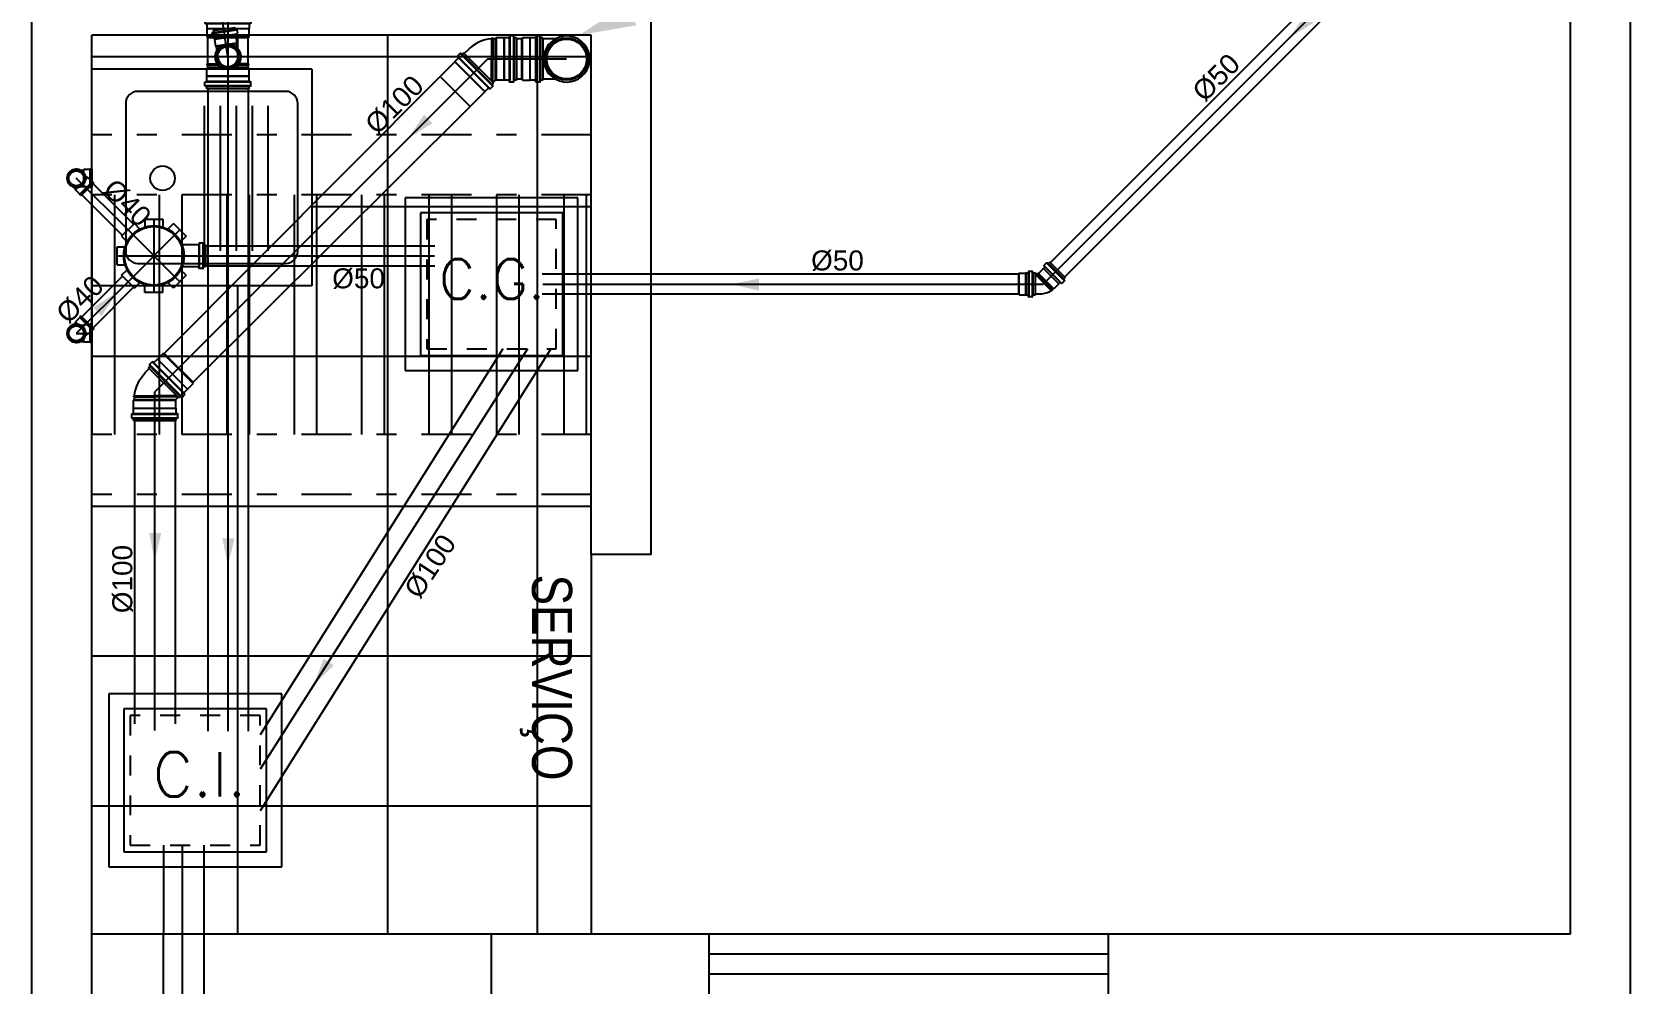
# Model space of a CAD drawing. Extents: x -210 to -126, y -135 to 724.
# Drawn here: x -167.41 to -159.41, y 699.58 to 704.34 of the extents above; entities that cross this region are included whole.
import ezdxf
from ezdxf.enums import TextEntityAlignment as Align

# ---------------------------------------------------------------- set-up
doc = ezdxf.new("R2010")
doc.units = 0
doc.header["$MEASUREMENT"] = 0
for name, pattern in [('DASHDOT2', [0.5, 0.25, -0.125, 0, -0.125]), ('HIDDEN', [0.375, 0.25, -0.125]), ('HIDDEN2', [0.1875, 0.125, -0.0625])]:
    doc.linetypes.add(name, pattern=pattern)
doc.layers.get('0').update_dxf_attribs({"linetype": 'CONTINUOUS'})
for name, color, linetype in [('02', 8, 'CONTINUOUS'), ('A-PEN-C', 4, 'CONTINUOUS'), ('AF', 5, 'CONTINUOUS'), ('E-txt-g', 3, 'CONTINUOUS'), ('Esgoto', 5, 'CONTINUOUS'), ('HIDROGRAFIA', 4, 'CONTINUOUS'), ('Texto-Tubos', 7, 'CONTINUOUS'), ('TigreCad', 3, 'CONTINUOUS'), ('Tinterno', 9, 'CONTINUOUS'), ('TUBULAÇÃO_ESGOTO', 5, 'CONTINUOUS')]:
    doc.layers.add(name, color=color, linetype=linetype)
doc.layers.add('E-Txt-W', color=7, linetype='CONTINUOUS', lineweight=20)
doc.styles.add('F2', font='swissc.ttf')
doc.styles.add('R80', font='simplex.shx', dxfattribs={"height": 12})
doc.styles.add('REG60', font='romans.shx', dxfattribs={"width": 0.8, "height": 0.15})
doc.styles.add('REG80', font='romans.shx', dxfattribs={"width": 0.8, "height": 0.2})
doc.styles.add('TCTUBOS-TXT', font='arial.ttf')

# ---------------------------------------------------------------- blocks, each defined once
blk = doc.blocks.new('TXT-AMB75')
at = {"layer": 'E-txt-g', "style": 'REG80', "width": 0.8, "flags": 8}
blk.add_attdef('TXT', text='', height=0.2, dxfattribs=at).set_placement((0.0055, 0.2964), align=Align.CENTER)
at = {"layer": 'E-Txt-W', "style": 'REG60', "width": 0.8, "flags": 8}
blk.add_attdef('TXT', text='', height=0.15, dxfattribs=at).set_placement((0.0055, 0.0271), align=Align.CENTER)
blk = doc.blocks.new('_cxgordu')
for p, q in [((40, 40), (-40, 40)), ((-40, 40), (-40, -40)), ((40, -40), (40, 40)), ((-40, -40), (40, -40))]:
    blk.add_line(p, q)
at = {"color": 1, "linetype": 'Continuous', "ltscale": 0.5}
for p, q in [((33, 33), (-33, 33)), ((-33, 33), (-33, -33)), ((33, -33), (33, 33)), ((-33, -33), (33, -33))]:
    blk.add_line(p, q, dxfattribs=at)
at = {"color": 1, "linetype": 'HIDDEN', "ltscale": 0.5}
for p, q in [((30, 30), (-30, 30)), ((-30, 30), (-30, -30)), ((30, -30), (30, 30)), ((-30, -30), (30, -30))]:
    blk.add_line(p, q, dxfattribs=at)
at = {"style": 'R80'}
blk.add_text('C.G.', height=18.48, dxfattribs=at).set_placement((-24.3, -6.88))
blk = doc.blocks.new('inp_cx')
for p, q in [((40, 40), (-40, 40)), ((-40, 40), (-40, -40)), ((40, -40), (40, 40)), ((-40, -40), (40, -40))]:
    blk.add_line(p, q)
at = {"color": 1, "linetype": 'Continuous', "ltscale": 0.5}
for p, q in [((33, 33), (-33, 33)), ((-33, 33), (-33, -33)), ((33, -33), (33, 33)), ((-33, -33), (33, -33))]:
    blk.add_line(p, q, dxfattribs=at)
at = {"color": 1, "linetype": 'HIDDEN', "ltscale": 0.5}
for p, q in [((30, 30), (-30, 30)), ((-30, 30), (-30, -30)), ((30, -30), (30, 30)), ((-30, -30), (30, -30))]:
    blk.add_line(p, q, dxfattribs=at)
at = {"style": 'R80'}
blk.add_text('C.I.', height=20.592, dxfattribs=at).set_placement((-19.56, -7.5))
blk = doc.blocks.new('j9n40d')
at = {"layer": 'TigreCad'}
for p, q in [((0, 20.6), (9.8, 20.6)), ((9.8, 20.6), (17.8, 20.6)), ((19, 21.8), (17.8, 20.6)), ((34, 21.8), (19, 21.8)), ((19, -21.8), (19, 21.8)), ((35, 22.8), (34, 21.8)), ((35, 22.8), (35, -22.8)), ((39, 22.8), (35, 22.8)), ((39, 22.8), (39, -22.8)), ((0, -20.6), (9.8, -20.6)), ((9.8, -20.6), (17.8, -20.6)), ((19, -21.8), (17.8, -20.6)), ((34, -21.8), (19, -21.8)), ((35, -22.8), (34, -21.8)), ((39, -22.8), (35, -22.8))]:
    blk.add_line(p, q, dxfattribs=at)
for radius, start, end in [(22.8, 64.6232, 295.3768), (20.6, 90, 270)]:
    blk.add_arc((0, 0), radius, start, end, dxfattribs=at)
at = {"layer": 'Tinterno'}
for p, q in [((17.8, 20.6), (17.8, -20.6)), ((34, 21.8), (34, -21.8))]:
    blk.add_line(p, q, dxfattribs=at)
blk.add_arc((0, 0), 21.8, 70.9009, 289.0991, dxfattribs=at)
blk = doc.blocks.new('27150012p')
at = {"layer": 'TigreCad'}
for p, q in [((-80.6, 48.8), (-48.8, 80.6)), ((-48.8, 80.6), (-35.1, 66.9)), ((-22.5, 91.5), (-22.5, 72.1)), ((-22.5, 91.5), (22.5, 91.5)), ((22.5, 91.5), (22.5, 72.1)), ((48.8, 80.6), (35.1, 66.9)), ((48.8, 80.6), (80.6, 48.8)), ((-80.6, 48.8), (-66.9, 35.1)), ((80.6, 48.8), (66.9, 35.1)), ((-91.5, -22.5), (-91.5, 22.5)), ((-91.5, 22.5), (-72.1, 22.5)), ((111.4, 27.4), (70.4, 27.4)), ((112.7, 30.9), (112.4, 28.3)), ((122.4, 31.8), (113.7, 31.8)), ((113.7, 30.8), (113.7, -30.8)), ((122.4, 30.8), (122.4, -30.8)), ((123.4, 31.1), (124.2, 28.1)), ((129.5, 27.4), (125.1, 27.4)), ((129.5, 27.4), (129.5, -27.4)), ((-91.5, -22.5), (-72.1, -22.5)), ((-80.6, -48.8), (-66.9, -35.1)), ((80.6, -48.8), (66.9, -35.1)), ((111.4, -27.4), (70.4, -27.4)), ((112.7, -30.9), (112.4, -28.3)), ((122.4, -31.8), (113.7, -31.8)), ((123.4, -31.1), (124.2, -28.1)), ((129.5, -27.4), (125.1, -27.4)), ((-48.8, -80.6), (-80.6, -48.8)), ((-48.8, -80.6), (-35.1, -66.9)), ((-22.5, -91.5), (-22.5, -72.1)), ((22.5, -91.5), (22.5, -72.1)), ((48.8, -80.6), (35.1, -66.9)), ((80.6, -48.8), (48.8, -80.6)), ((22.5, -91.5), (-22.5, -91.5))]:
    blk.add_line(p, q, dxfattribs=at)
blk.add_circle((0, 0), 75.5, dxfattribs=at)
for centre, start, end in [((111.4, 28.4), 270, 355), ((113.7, 30.8), 90, 175), ((122.4, 30.8), 15, 90), ((125.1, 28.4), 195, 270), ((111.4, -28.4), 5, 90), ((113.7, -30.8), 185, 270), ((122.4, -30.8), 270, 345), ((125.1, -28.4), 90, 165)]:
    blk.add_arc(centre, 1, start, end, dxfattribs=at)
at = {"layer": 'Tinterno'}
for p, q in [((112.4, 27.4), (112.4, -27.4)), ((124.4, 27.4), (124.4, -27.4))]:
    blk.add_line(p, q, dxfattribs=at)
blk.add_circle((0, 0), 73.5, dxfattribs=at)
blk = doc.blocks.new('j9n40s')
at = {"layer": 'TigreCad'}
for p, q in [((9.8, 20.6), (17.8, 20.6)), ((19, 21.8), (17.8, 20.6)), ((17.8, 20.6), (17.8, 14.3)), ((19, 12.6), (19, 21.8)), ((34, 21.8), (19, 21.8)), ((35, 22.8), (34, 21.8)), ((39, 22.8), (35, 22.8)), ((35, 22.8), (35, -22.8)), ((39, 22.8), (39, -22.8)), ((9.8, -20.6), (17.8, -20.6)), ((17.8, -20.6), (17.8, -14.3)), ((19, -21.8), (17.8, -20.6)), ((19, -12.6), (19, -21.8)), ((34, -21.8), (19, -21.8)), ((35, -22.8), (34, -21.8)), ((39, -22.8), (35, -22.8))]:
    blk.add_line(p, q, dxfattribs=at)
for radius in [22.8, 20]:
    blk.add_circle((0, 0), radius, dxfattribs=at)
at = {"layer": 'Tinterno'}
blk.add_line((34, 21.8), (34, -21.8), dxfattribs=at)
blk.add_circle((0, 0), 18.8, dxfattribs=at)
blk = doc.blocks.new('11031030p')
at = {"layer": 'TigreCad'}
for p, q in [((0, -53.3), (0, 53.2)), ((0, 53.2), (4.4, 53.2)), ((6.2, 56.9), (5.4, 54)), ((7.2, 57.6), (16.6, 57.6)), ((7.2, -56.7), (7.2, 56.6)), ((16.6, -56.7), (16.6, 56.6)), ((17.6, 56.7), (17.8, 54.2)), ((18.8, 53.2), (30.9, 53.2)), ((30.9, 53.2), (31.2, 53)), ((50.9, 53), (31.2, 53)), ((50.9, 53), (53.1, 50.8)), ((53.1, -50.8), (53.1, 50.8)), ((0, -53.3), (4.4, -53.3)), ((6.2, -56.9), (5.4, -54)), ((7.2, -57.7), (16.6, -57.7)), ((17.6, -56.7), (17.8, -54.2)), ((18.8, -53.3), (30.9, -53.3)), ((30.9, -53.3), (31.2, -53)), ((31.2, -53), (50.9, -53)), ((50.9, -53), (53.1, -50.8))]:
    blk.add_line(p, q, dxfattribs=at)
for centre, start, end in [((4.4, 54.2), 270, 345), ((7.2, 56.6), 90, 165), ((16.6, 56.6), 5, 90), ((18.8, 54.2), 185, 270), ((4.4, -54.2), 15, 90), ((7.2, -56.7), 195, 270), ((16.6, -56.7), 270, 355), ((18.8, -54.2), 90, 175)]:
    blk.add_arc(centre, 1, start, end, dxfattribs=at)
at = {"layer": 'Tinterno'}
for p, q in [((5.2, -53.3), (5.2, 53.2)), ((17.9, -53.3), (17.9, 53.2)), ((30.9, 53.2), (30.9, -53.3)), ((31.2, 53), (31.2, -53)), ((50.9, 53), (50.9, -53))]:
    blk.add_line(p, q, dxfattribs=at)
blk = doc.blocks.new('j4n100p')
at = {"layer": 'TigreCad'}
for p, q in [((9.8, 50.8), (9.9, 52.3)), ((9.8, 50.8), (9.8, 0)), ((12.9, 52.3), (9.9, 52.3)), ((9.9, 52.3), (9.9, 0)), ((13, 50.8), (12.9, 52.3)), ((12.9, 52.3), (12.9, 0)), ((19.2, 50.8), (13, 50.8)), ((13, 50.8), (13, 0)), ((21.4, 53), (19.2, 50.8)), ((41.1, 53), (21.4, 53)), ((21.4, 53), (21.4, -53)), ((41.4, 53.2), (41.1, 53)), ((41.1, 53), (41.1, -53)), ((53.5, 53.2), (41.4, 53.2)), ((41.4, 53.2), (41.4, -53.3)), ((54.7, 56.7), (54.5, 54.2)), ((65.1, 57.7), (55.7, 57.7)), ((55.7, 56.7), (55.7, -56.6)), ((65.1, 56.7), (65.1, -56.6)), ((66.1, 56.9), (66.9, 54)), ((72.3, 53.2), (67.9, 53.2)), ((72.3, 53.2), (72.3, -53.3)), ((-48.8, 23.1), (-58.1, 13.7)), ((9.8, -54.2), (9.8, 0)), ((13, -56), (13, 0)), ((19.1, -52.8), (13.7, -58.1)), ((21.4, -53), (21.2, -52.8)), ((41.1, -53), (21.4, -53)), ((41.4, -53.3), (41.1, -53)), ((53.5, -53.3), (41.4, -53.3)), ((54.7, -56.7), (54.5, -54.2)), ((65.1, -57.6), (55.7, -57.6)), ((66.1, -56.9), (66.9, -54)), ((72.3, -53.3), (67.9, -53.3))]:
    blk.add_line(p, q, dxfattribs=at)
for centre, radius, start, end in [((20.1, -45.8), 97.2, 96.0987, 135), ((53.5, 54.2), 1, 270, 355), ((55.7, 56.7), 1, 90, 175), ((65.1, 56.7), 1, 15, 90), ((67.9, 54.2), 1, 195, 270), ((20.1, -53.8), 1.5, 45, 135), ((53.5, -54.2), 1, 5, 90), ((55.7, -56.6), 1, 185, 270), ((65.1, -56.6), 1, 270, 345), ((67.9, -54.2), 1, 90, 165)]:
    blk.add_arc(centre, radius, start, end, dxfattribs=at)
at = {"layer": 'Tinterno'}
for p, q in [((19.2, 50.8), (19.2, -52.7)), ((54.4, 53.2), (54.4, -53.3)), ((67.1, 53.2), (67.1, -53.3)), ((13.7, -58.1), (-58.1, 13.7)), ((9.9, -54.3), (9.9, 0)), ((12.9, -53.3), (12.9, 0))]:
    blk.add_line(p, q, dxfattribs=at)
blk = doc.blocks.new('j9n100s')
at = {"layer": 'TigreCad'}
for p, q in [((27.3, 50.8), (60, 50.8)), ((27.3, -50.8), (60, -50.8))]:
    blk.add_line(p, q, dxfattribs=at)
blk.add_circle((0, 0), 53.2, dxfattribs=at)
for start, end in [(61.785, 298.215), (298.215, 61.785)]:
    blk.add_arc((0, 0), 57.7, start, end, dxfattribs=at)
at = {"layer": 'Tinterno'}
blk.add_line((60, -50.8), (60, 50.8), dxfattribs=at)
blk.add_circle((0, 0), 51, dxfattribs=at)
blk = doc.blocks.new('26301009p')
at = {"layer": 'TigreCad'}
for p, q in [((0, -53.3), (0, 53.2)), ((0, 53.2), (4.4, 53.2)), ((6.2, 56.9), (5.4, 54)), ((7.2, 57.6), (16.6, 57.6)), ((7.2, -56.6), (7.2, 56.6)), ((16.6, -56.6), (16.6, 56.6)), ((17.6, 56.7), (17.8, 54.2)), ((18.8, 53.2), (30.9, 53.2)), ((30.9, 53.2), (31.2, 53)), ((31.2, 53), (83.5, 53)), ((31.2, -53), (31.2, 53)), ((0, -53.3), (4.4, -53.3)), ((6.2, -56.9), (5.4, -54)), ((7.2, -57.6), (16.6, -57.6)), ((17.6, -56.7), (17.8, -54.2)), ((18.8, -53.3), (30.9, -53.3)), ((30.9, -53.3), (31.2, -53)), ((31.2, -53), (83.5, -53))]:
    blk.add_line(p, q, dxfattribs=at)
for centre, start, end in [((4.4, 54.2), 270, 345), ((7.2, 56.6), 90, 165), ((16.6, 56.6), 5, 90), ((18.8, 54.2), 185, 270), ((4.4, -54.2), 15, 90), ((7.2, -56.6), 195, 270), ((16.6, -56.6), 270, 355), ((18.8, -54.2), 90, 175)]:
    blk.add_arc(centre, 1, start, end, dxfattribs=at)
at = {"layer": 'Tinterno'}
for p, q in [((5.2, -53.3), (5.2, 53.2)), ((17.9, -53.3), (17.9, 53.2)), ((30.9, -53.3), (30.9, 53.2)), ((83.5, -53), (83.5, 53))]:
    blk.add_line(p, q, dxfattribs=at)
blk = doc.blocks.new('j4n50p')
at = {"layer": 'TigreCad'}
for p, q in [((-23.7, 12.2), (-32.5, 3.4)), ((3.3, 25.3), (3.4, 26.8)), ((6.3, 26.8), (3.4, 26.8)), ((3.4, 26.8), (3.4, -29.6)), ((6.5, 25.3), (6.3, 26.8)), ((6.3, 26.8), (6.3, -26.7)), ((9.1, 25.3), (6.5, 25.3)), ((10.9, 27.1), (9.1, 25.3)), ((27.7, 27.1), (10.9, 27.1)), ((10.9, 27.1), (10.9, -27.2)), ((27.9, 27.3), (27.7, 27.1)), ((32.5, 27.3), (27.9, 27.3)), ((33.8, 30.9), (33.5, 28.3)), ((34, 30.8), (34, -30.8)), ((43.5, 31.8), (34.8, 31.8)), ((43.5, 30.8), (43.5, -30.8)), ((44.5, 31.1), (45.3, 28.1)), ((50.6, 27.3), (46.2, 27.3)), ((50.6, 27.3), (50.6, -27.4)), ((3.4, -29.6), (3.3, -32.4)), ((6.3, -26.7), (3.4, -29.6)), ((9.1, -26.8), (3.4, -32.5)), ((6.3, -26.7), (6.5, -29.4)), ((10.9, -27.2), (10.5, -26.8)), ((27.7, -27.2), (10.9, -27.2)), ((27.9, -27.4), (27.7, -27.2)), ((32.5, -27.4), (27.9, -27.4)), ((33.8, -30.9), (33.5, -28.3)), ((43.5, -31.8), (34.8, -31.8)), ((44.5, -31.1), (45.3, -28.1)), ((50.6, -27.4), (46.2, -27.4))]:
    blk.add_line(p, q, dxfattribs=at)
for centre, radius, start, end in [((9.5, -21.6), 47.3, 97.6023, 134.5558), ((32.5, 28.3), 1, 270, 355), ((34.8, 30.8), 1, 90, 175), ((43.5, 30.8), 1, 15, 90), ((46.2, 28.3), 1, 195, 270), ((9.8, -27.5), 1, 45, 135), ((32.5, -28.4), 1, 5, 90), ((34.8, -30.8), 1, 185, 270), ((43.5, -30.8), 1, 270, 345), ((46.2, -28.4), 1, 90, 165)]:
    blk.add_arc(centre, radius, start, end, dxfattribs=at)
at = {"layer": 'Tinterno'}
for p, q in [((3.4, -32.5), (-32.5, 3.4)), ((3.3, 25.3), (3.3, -32.4)), ((6.5, 25.3), (6.5, -29.4)), ((9.1, 25.3), (9.1, -26.8)), ((27.7, 27.1), (27.7, -27.2)), ((27.9, 27.3), (27.9, -27.4)), ((33.5, 27.3), (33.5, -27.4)), ((45.5, 27.3), (45.5, -27.4))]:
    blk.add_line(p, q, dxfattribs=at)
blk = doc.blocks.new('11030602p')
at = {"layer": 'TigreCad'}
for p, q in [((0, 27.3), (4.4, 27.3)), ((0, -27.3), (0, 27.3)), ((6.1, 31.1), (5.3, 28.1)), ((7.1, 31.8), (15.8, 31.8)), ((7.1, -30.8), (7.1, 30.8)), ((15.8, -30.8), (15.8, 30.8)), ((16.8, 30.9), (17.1, 28.3)), ((18.1, 27.3), (22.7, 27.3)), ((22.7, 27.3), (23, 27.1)), ((39.7, 27.1), (23, 27.1)), ((39.7, 27.1), (41.5, 25.3)), ((41.5, -25.4), (41.5, 25.3)), ((0, -27.3), (4.4, -27.3)), ((6.1, -31.1), (5.3, -28.1)), ((7.1, -31.8), (15.8, -31.8)), ((16.8, -30.9), (17.1, -28.3)), ((18.1, -27.3), (22.7, -27.3)), ((22.7, -27.3), (23, -27.1)), ((39.7, -27.1), (23, -27.1)), ((39.7, -27.1), (41.5, -25.4))]:
    blk.add_line(p, q, dxfattribs=at)
for centre, start, end in [((4.4, 28.4), 270, 345), ((7.1, 30.8), 90, 165), ((15.8, 30.8), 5, 90), ((18.1, 28.4), 185, 270), ((4.4, -28.3), 15, 90), ((7.1, -30.8), 195, 270), ((15.8, -30.8), 270, 355), ((18.1, -28.3), 90, 175)]:
    blk.add_arc(centre, 1, start, end, dxfattribs=at)
at = {"layer": 'Tinterno'}
for p, q in [((5.1, -27.3), (5.1, 27.3)), ((17.1, -27.3), (17.1, 27.3)), ((22.7, 27.3), (22.7, -27.3)), ((23, -27.1), (23, 27.1)), ((39.7, 27.1), (39.7, -27.1))]:
    blk.add_line(p, q, dxfattribs=at)
blk = doc.blocks.new('trn1050s')
at = {"layer": 'TigreCad'}
for p, q in [((-80.4, -53.3), (-80.4, 53.3)), ((-80.4, 53.3), (-76, 53.3)), ((-74.2, 56.9), (-75, 54)), ((-73.2, 57.7), (-63.8, 57.7)), ((-73.2, -56.6), (-73.2, 56.7)), ((-63.8, -56.6), (-63.8, 56.7)), ((-62.8, 56.7), (-62.6, 54.2)), ((-61.6, 53.3), (-49.5, 53.3)), ((-49.5, -53.3), (-49.5, 53.3)), ((-49.5, 53.3), (-49.2, 53)), ((-49.2, 53), (-29.5, 53)), ((-29.5, 53), (-29.5, 11.9)), ((-29.5, 53), (-27.3, 50.8)), ((-27.3, 50.8), (-21.1, 50.8)), ((-21.1, 50.8), (-21, 52.3)), ((-21, 52.3), (-21, 23.9)), ((-21, 52.3), (-18, 52.3)), ((-18, 52.3), (-18, 26.2)), ((-17.9, 50.8), (-18, 52.3)), ((-17.9, 50.8), (47.6, 50.8)), ((-29.5, -53), (-29.5, -11.9)), ((-21, -52.3), (-21, -23.9)), ((-18, -52.3), (-18, -26.2)), ((-80.4, -53.3), (-76, -53.3)), ((-74.2, -56.9), (-75, -54)), ((-73.2, -57.6), (-63.8, -57.6)), ((-62.8, -56.7), (-62.6, -54.2)), ((-61.6, -53.3), (-49.5, -53.3)), ((-49.5, -53.3), (-49.2, -53)), ((-49.2, -53), (-29.5, -53)), ((-29.5, -53), (-27.3, -50.8)), ((-27.3, -50.8), (-21.1, -50.8)), ((-21.1, -50.8), (-21, -52.3)), ((-21, -52.3), (-18, -52.3)), ((-17.9, -50.8), (-18, -52.3)), ((-17.9, -50.8), (47.6, -50.8))]:
    blk.add_line(p, q, dxfattribs=at)
for radius in [31.8, 25.6]:
    blk.add_circle((0, 0), radius, dxfattribs=at)
for centre, start, end in [((-76, 54.2), 270, 345), ((-73.2, 56.7), 90, 165), ((-63.8, 56.7), 5, 90), ((-61.6, 54.2), 185, 270), ((-76, -54.2), 15, 90), ((-73.2, -56.6), 195, 270), ((-63.8, -56.6), 270, 355), ((-61.6, -54.2), 90, 175)]:
    blk.add_arc(centre, 1, start, end, dxfattribs=at)
at = {"layer": 'Tinterno'}
for p, q in [((-75.2, -53.3), (-75.2, 53.3)), ((-62.5, -53.3), (-62.5, 53.3)), ((-49.2, -53), (-49.2, 53)), ((-27.3, 50.8), (-27.3, 16.3)), ((-21.1, 50.8), (-21.1, 23.8)), ((-17.9, 50.8), (-17.9, 26.3)), ((47.6, -50.8), (47.6, 50.8)), ((-27.3, -50.8), (-27.3, -16.3)), ((-21.1, -50.8), (-21.1, -23.8)), ((-17.9, -50.8), (-17.9, -26.3))]:
    blk.add_line(p, q, dxfattribs=at)
blk.add_circle((0, 0), 27.3, dxfattribs=at)
blk = doc.blocks.new('j9n50d')
at = {"layer": 'TigreCad'}
for p, q in [((28.5, 25.4), (0, 25.4)), ((30.3, 27.2), (28.5, 25.4)), ((30.3, -27.1), (30.3, 27.2)), ((47.1, 27.2), (30.3, 27.2)), ((47.3, 27.4), (47.1, 27.2)), ((47.1, -27.1), (47.1, 27.2)), ((51.9, 27.4), (47.3, 27.4)), ((53.2, 30.9), (52.9, 28.3)), ((53.4, 30.8), (53.4, -30.8)), ((62.9, 31.8), (54.2, 31.8)), ((62.9, 30.8), (62.9, -30.8)), ((63.9, 31.1), (64.7, 28.1)), ((70, 27.4), (65.6, 27.4)), ((70, 27.4), (70, -27.4)), ((28.5, -25.3), (0, -25.3)), ((30.3, -27.1), (28.5, -25.3)), ((47.1, -27.1), (30.3, -27.1)), ((47.3, -27.4), (47.1, -27.1)), ((51.9, -27.4), (47.3, -27.4)), ((53.2, -30.9), (52.9, -28.3)), ((62.9, -31.8), (54.2, -31.8)), ((63.9, -31.1), (64.7, -28.1)), ((70, -27.4), (65.6, -27.4))]:
    blk.add_line(p, q, dxfattribs=at)
for centre, radius, start, end in [((0, 0), 25.4, 90, 270), ((51.9, 28.4), 1, 270, 355), ((54.2, 30.8), 1, 90, 175), ((62.9, 30.8), 1, 15, 90), ((65.6, 28.4), 1, 195, 270), ((51.9, -28.4), 1, 5, 90), ((54.2, -30.8), 1, 185, 270), ((62.9, -30.8), 1, 270, 345), ((65.6, -28.4), 1, 90, 165)]:
    blk.add_arc(centre, radius, start, end, dxfattribs=at)
at = {"layer": 'Tinterno'}
for p, q in [((28.5, -25.3), (28.5, 25.4)), ((47.3, -27.4), (47.3, 27.4)), ((52.9, 27.4), (52.9, -27.4)), ((64.9, 27.4), (64.9, -27.4))]:
    blk.add_line(p, q, dxfattribs=at)

msp = doc.modelspace()

# ---------------------------------------------------------------- hatches: boundary and pattern name
at = {"layer": '02'}
h = msp.add_hatch(dxfattribs=at)
h.set_pattern_fill('ANSI37,_O', color=256, scale=6, angle=-45)
h.set_pattern_definition([(360, (-1618.38014, 261.7167), (2e-16, 0.75), []), (90, (-1618.38014, 261.7167), (-0.75, 2e-16), [])])
h.paths.add_polyline_path([(-165.1105, 699.8252), (-165.0806, 699.8252), (-165.0806, 704.3252), (-167.1105, 704.3252), (-167.1105, 704.1544), (-166.0096, 704.1544), (-166.0096, 703.0697), (-167.1105, 703.0697), (-167.1105, 699.8252)])
h.paths.add_polyline_path([(-165.0806, 699.8252), (-164.6105, 699.8252), (-164.6105, 701.7252), (-164.6105, 704.3252), (-165.0806, 704.3252)])
at = {"layer": '02', "linetype": 'HIDDEN2'}
h = msp.add_hatch(dxfattribs=at)
h.set_pattern_fill('ANSI32', color=256, scale=0.9, angle=45, style=0)
h.set_pattern_definition([(90, (-1462.77155, 251.04272), (-0.3375, 1e-16), []), (90, (-1462.65905, 251.15522), (-0.3375, 1e-16), [])])
h.paths.add_polyline_path([(-164.6105, 702.3252), (-164.6105, 703.5252), (-165.1882, 703.5252), (-165.3303, 703.5252), (-165.3303, 702.3252)])
h.paths.add_polyline_path([(-165.3303, 702.3252), (-165.3303, 703.5252), (-166.3882, 703.5252), (-167.1105, 703.5252), (-167.1105, 702.3252)])
h.paths.add_polyline_path([(-166.1454, 702.6657), (-165.5815, 702.6657), (-165.5815, 703.0845), (-166.1454, 703.0845)], flags=24)
h.paths.add_polyline_path([(-166.5519, 703.2004), (-166.5519, 702.4778), (-166.2375, 702.4778), (-166.2375, 703.2004)], flags=24)

# ---------------------------------------------------------------- linework, layer by layer
at = {"layer": '02', "linetype": 'Continuous'}
for p, q in [((-167.4105, 677.3252), (-167.4105, 710.7179)), ((-159.4105, 710.7179), (-159.4105, 677.3252)), ((-159.7105, 708.4252), (-159.7105, 699.8252)), ((-164.3105, 701.7252), (-164.3105, 707.2252)), ((-167.1105, 685.6252), (-167.1105, 704.3252)), ((-164.6105, 704.3252), (-167.1105, 704.3252)), ((-164.6105, 701.7252), (-164.6105, 704.3252)), ((-164.3105, 701.7252), (-164.6105, 701.7252)), ((-164.6105, 701.7252), (-164.6105, 699.8252)), ((-165.1105, 699.8252), (-167.1105, 699.8252)), ((-164.0228, 699.8252), (-165.1105, 699.8252)), ((-165.1105, 695.3252), (-165.1105, 699.8252)), ((-164.0228, 699.8252), (-164.0228, 699.5252)), ((-162.0228, 699.8252), (-164.0228, 699.8252)), ((-162.0228, 699.8252), (-162.0228, 699.5252)), ((-159.7105, 699.8252), (-162.0228, 699.8252)), ((-162.0228, 699.7252), (-164.0228, 699.7252)), ((-162.0228, 699.6252), (-164.0228, 699.6252))]:
    msp.add_line(p, q, dxfattribs=at)
at = {"layer": '02'}
for p, q in [((-166.0096, 704.1544), (-167.1105, 704.1544)), ((-166.0096, 704.1544), (-166.0096, 703.0697)), ((-166.5492, 703.9708), (-166.5492, 703.2458)), ((-166.4691, 703.9708), (-166.4691, 703.2458)), ((-166.3891, 703.9708), (-166.3891, 703.2458)), ((-166.309, 703.9708), (-166.309, 703.2458)), ((-166.229, 703.9708), (-166.229, 703.2458)), ((-166.0096, 703.0697), (-167.1105, 703.0697))]:
    msp.add_line(p, q, dxfattribs=at)
at = {"layer": '02', "linetype": 'DASHDOT2'}
for p, q in [((-164.6105, 703.8252), (-167.1105, 703.8252)), ((-164.6105, 703.5252), (-167.1105, 703.5252)), ((-164.6105, 702.3252), (-167.1105, 702.3252)), ((-164.6105, 702.0252), (-167.1105, 702.0252)), ((-165.1105, 699.8252), (-167.1105, 699.8252))]:
    msp.add_line(p, q, dxfattribs=at)
at = {"layer": '02'}
msp.add_lwpolyline([(-166.9411, 703.2425, 0.414214), (-166.8811, 703.1824), (-166.1405, 703.1824, 0.414214), (-166.0804, 703.2425), (-166.0804, 703.9831, 0.414214), (-166.1405, 704.0431), (-166.8811, 704.0431, 0.414214), (-166.9411, 703.9831)], format="xyb", close=True, dxfattribs=at)
msp.add_circle((-166.7568, 703.6083), 0.0614, dxfattribs=at)
at = {"layer": 'A-PEN-C'}
msp.add_solid([(-164.669, 704.3252), (-164.4295, 704.4853), (-164.3851, 704.3738)], dxfattribs=at)
at = {"layer": 'AF', "linetype": 'Continuous'}
msp.add_line((-166.4293, 704.2172), (-167.0449, 708.3576), dxfattribs=at)
at = {"layer": 'Esgoto', "linetype": 'Continuous'}
for p, q in [((-166.4293, 706.3921), (-166.4293, 700.8417)), ((-159.5705, 705.856), (-162.348, 703.0784)), ((-165.1301, 704.2052), (-166.7956, 702.5397)), ((-164.7339, 704.2052), (-165.1301, 704.2052)), ((-166.9297, 703.3495), (-167.1885, 703.6083)), ((-166.8003, 703.4031), (-166.8003, 703.0371)), ((-166.6709, 703.0907), (-166.9297, 703.3495)), ((-166.6709, 703.3495), (-166.9297, 703.0907)), ((-166.9833, 703.2201), (-166.621, 703.2201)), ((-166.621, 703.2201), (-165.3946, 703.2201)), ((-166.9297, 703.0907), (-167.1885, 702.8319)), ((-164.8531, 703.0784), (-162.348, 703.0784)), ((-167.1885, 702.8319), (-167.1105, 702.8319)), ((-164.9294, 702.7544), (-166.2684, 700.6513)), ((-166.7956, 700.8444), (-166.7956, 702.5397)), ((-166.6592, 700.2699), (-166.6592, 681.2752))]:
    msp.add_line(p, q, dxfattribs=at)
msp.add_circle((-164.7339, 704.2052), 0.1, dxfattribs=at)
at = {"layer": 'TigreCad'}
for p, q in [((-160.3882, 705.11), (-162.3123, 703.1859)), ((-160.3165, 705.0383), (-162.2406, 703.1142)), ((-164.9601, 704.3068), (-164.9855, 704.3068)), ((-166.7479, 702.7311), (-165.3675, 704.1177)), ((-164.9601, 704.1036), (-164.9855, 704.1036)), ((-166.5309, 704.0564), (-166.5309, 700.8417)), ((-166.3277, 704.0564), (-166.3277, 700.8417)), ((-166.6042, 702.5874), (-165.2176, 703.9678)), ((-167.1617, 703.5248), (-166.958, 703.3212)), ((-167.1051, 703.5814), (-166.9014, 703.3778)), ((-166.5413, 703.2708), (-165.3942, 703.2708)), ((-166.5413, 703.1694), (-165.3942, 703.1694)), ((-162.4722, 703.1291), (-164.8566, 703.1291)), ((-167.1617, 702.9153), (-166.958, 703.119)), ((-167.1051, 702.8587), (-166.9014, 703.0624)), ((-162.4722, 703.0277), (-164.8566, 703.0277)), ((-164.8129, 702.7544), (-166.2684, 700.4414)), ((-165.053, 702.7544), (-166.2684, 700.8229)), ((-166.8972, 702.3951), (-166.8972, 700.8782)), ((-166.694, 702.3951), (-166.694, 700.8782)), ((-166.7528, 700.2699), (-166.7657, 681.4198)), ((-166.5496, 700.2699), (-166.5527, 681.4198))]:
    msp.add_line(p, q, dxfattribs=at)
at = {"layer": 'TUBULAÇÃO_ESGOTO'}
for points in [[(-161.1151, 704.3113), (-160.9931, 704.3877), (-161.0348, 704.4309)], [(-165.5281, 703.8072), (-165.406, 703.8836), (-165.4478, 703.9268)], [(-163.9122, 703.0784), (-163.7718, 703.0462), (-163.7709, 703.1062)], [(-166.9824, 703.038), (-167.1044, 702.9616), (-167.0627, 702.9185)], [(-166.7956, 701.6921), (-166.7633, 701.8324), (-166.8233, 701.8334)], [(-166.4293, 701.6658), (-166.3971, 701.8062), (-166.4571, 701.8071)], [(-166.0023, 701.0692), (-165.8999, 701.1705), (-165.9501, 701.2034)]]:
    msp.add_solid(points, dxfattribs=at)

# ---------------------------------------------------------------- block references
at = {"layer": '02'}
ref = msp.add_blockref('TXT-AMB75', (-165.3391, 701.0854), dxfattribs=dict(at, xscale=1.458, yscale=1.458, zscale=1.458, rotation=270))
ref.add_attrib('TXT', 'SERVIÇO ', dxfattribs={"layer": 'E-txt-g', "color": 2, "height": 0.2, "rotation": 270, "style": 'F2'}).set_placement((-164.9069, 701.0775), align=Align.CENTER)
at = {"layer": 'Esgoto', "xscale": 0.002, "yscale": 0.002, "zscale": 0.002}
for name, p, rotation in [('11031030p', (-166.4293, 704.4186), 270), ('11031030p', (-164.8539, 704.2052), 180), ('11030602p', (-162.3892, 703.0784), 180), ('11031030p', (-166.7512, 702.5841), 44.99999999997641)]:
    msp.add_blockref(name, p, dxfattribs=dict(at, rotation=rotation))
at = {"layer": 'HIDROGRAFIA'}
for name, p, xscale, yscale, zscale in [('_cxgordu', (-165.1098, 703.0784), 0.01079999996999574, 0.01079999996966832, 0.01079999996976), ('inp_cx', (-166.5933, 700.5948), 0.0108299999699124, 0.01082999996958407, 0.010829999969676)]:
    msp.add_blockref(name, p, dxfattribs=dict(at, xscale=xscale, yscale=yscale, zscale=zscale))
at = {"layer": 'TigreCad', "yscale": 0.002, "zscale": 0.002}
for name, p, xscale, rotation in [('j9n50d', (-166.4293, 704.2172), 0.002, 98.45141005512926), ('j9n100s', (-164.7339, 704.2052), 0.002, 180), ('trn1050s', (-166.4293, 704.2172), 0.002, 90), ('26301009p', (-165.1745, 704.1608), 0.002, 224.9999999999633), ('j9n40s', (-167.1885, 703.6083), 0.002, 314.9999999998793), ('j4n50p', (-162.348, 703.0784), -0.002, 224.9999999999643), ('j9n40s', (-167.1885, 702.8319), 0.002, 44.99999999996746), ('j4n100p', (-166.7956, 702.5397), -0.002, 90)]:
    msp.add_blockref(name, p, dxfattribs=dict(at, xscale=xscale, rotation=rotation))
at = {"layer": 'TigreCad', "xscale": 0.002, "yscale": 0.002, "zscale": 0.002}
for name, p in [('j4n100p', (-165.1301, 704.2052)), ('j9n40d', (-167.1885, 703.6083)), ('27150012p', (-166.8003, 703.2201)), ('j9n40d', (-167.1885, 702.8319))]:
    msp.add_blockref(name, p, dxfattribs=at)

# ---------------------------------------------------------------- texts
at = {"layer": 'Texto-Tubos', "style": 'TCTUBOS-TXT'}
for s, rotation, p in [('%%C50', 45, (-161.4475, 704.0781)), ('%%C100', 45, (-165.5615, 703.9417)), ('%%C40', 315, (-166.9678, 703.4513)), ('%%C40', 45, (-167.1357, 702.9673)), ('%%C100', 90, (-166.9083, 701.6022)), ('%%C100', 56.4886, (-165.3761, 701.6396))]:
    msp.add_text(s, height=0.1, rotation=rotation, dxfattribs=at).set_placement(p, align=Align.CENTER)
for p in [(-163.3782, 703.1471), (-165.7756, 703.0574)]:
    msp.add_text('%%C50', height=0.1, dxfattribs=at).set_placement(p, align=Align.CENTER)

doc.saveas('drawing.dxf')
